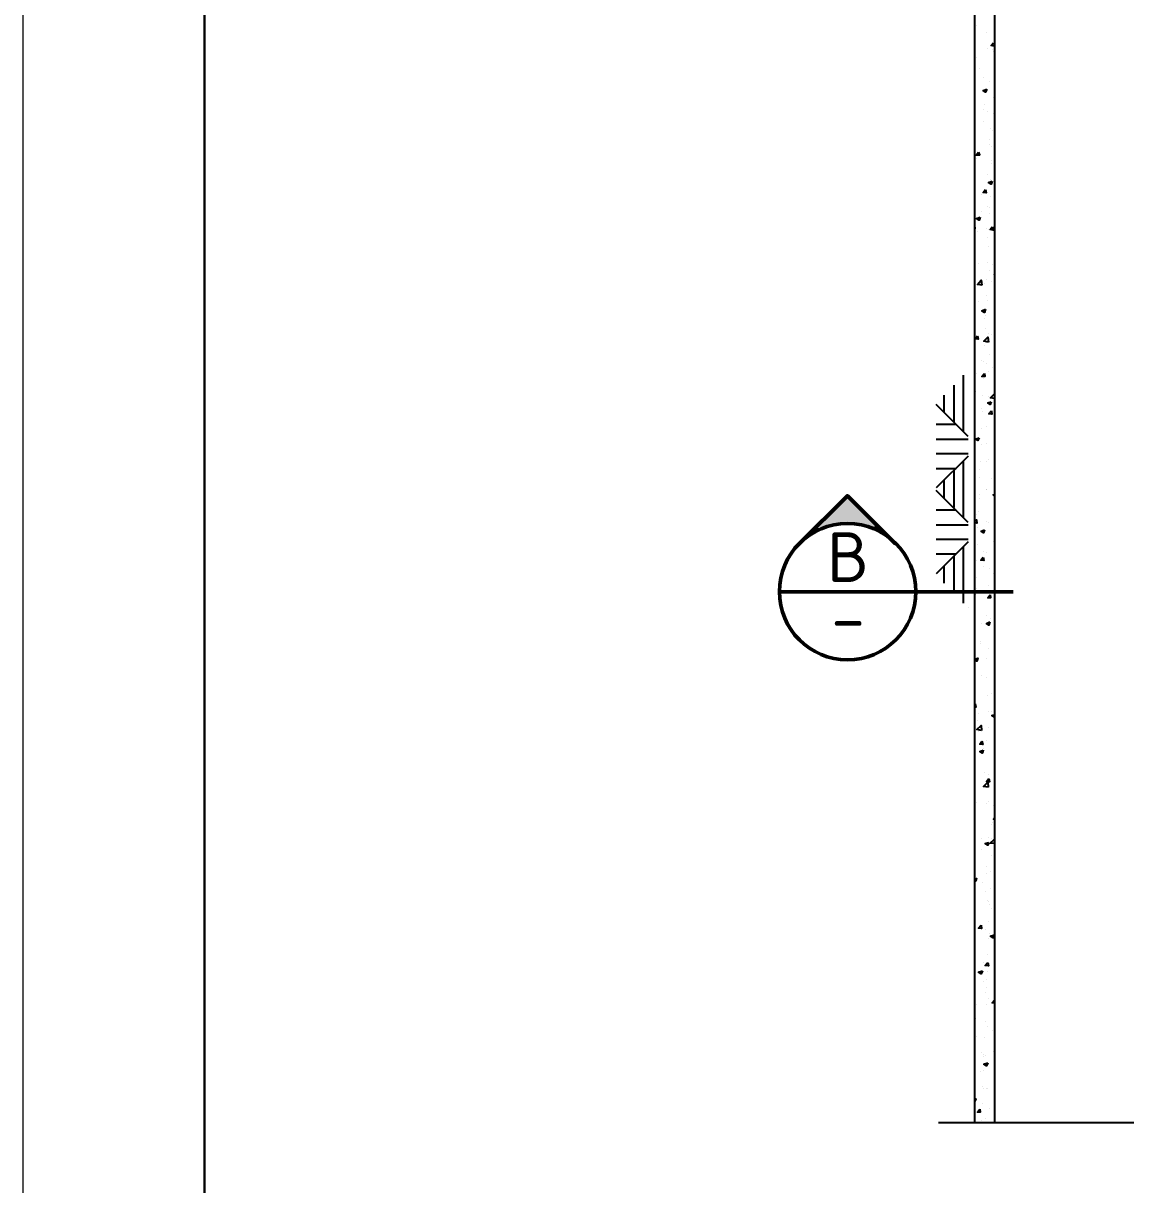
# Model space of a CAD drawing. Header units: inches. Extents: x 0 to 63075, y 0 to 44550.
# Drawn here: x 0 to 8449, y 19171 to 28075 of the extents above; entities that cross this region are included whole.
import ezdxf

# ---------------------------------------------------------------- set-up
doc = ezdxf.new("R2010")
doc.units = ezdxf.units.IN
doc.header["$MEASUREMENT"] = 0
doc.layers.get('Defpoints').update_dxf_attribs({"color": 140, "lineweight": 18})
doc.layers.add('DIGITAL_SIGNATURE', color=7, linetype='Continuous', lineweight=50)
doc.layers.add('PDF2_Geometry', color=7, linetype='Continuous')
doc.layers.add('PDF_Text', color=7, linetype='Continuous')
doc.layers.add('PDF2_Solid Fills', color=7, linetype='Continuous', true_color=0x00338d)
doc.styles.add('BORDER TEXT STYLE', font='isocpeur.ttf')
doc.styles.add('PDF ISOCPEUR', font='isocpeur.ttf')
doc.styles.get("Standard").update_dxf_attribs({"font": 'arial.ttf'})

# ---------------------------------------------------------------- blocks, each defined once
blk = doc.blocks.new('MCSI-BORDER')
at = {"color": 4, "transparency": 33554687}
blk.add_lwpolyline([(-585.62, 508.35), (218.38, 508.35), (218.38, -45.65), (-585.62, -45.65)], close=True, dxfattribs=at)
blk.add_lwpolyline([(-585.62, 508.35), (-585.62, 18.35), (88.35, 18.35), (88.35, 66.92), (218.38, 66.92), (218.38, 508.35), (-585.62, 508.35)], close=True)
at = {"layer": 'Defpoints', "transparency": 33554687}
blk.add_lwpolyline([(-604.12, 528.35), (236.88, 528.35), (236.88, -65.65), (-604.12, -65.65)], close=True, dxfattribs=at)
at = {"transparency": 33554687, "style": 'BORDER TEXT STYLE'}
for tag, p, height in [('CONTRACTOR_D_NUMBER', (118.22, 59.24), 3.5), ('RE-NUM-1', (192.38, 59.24), 3.5), ('WORLEY_D_NUMBER', (118.06, 48.63), 3.5), ('RE-NUM-2', (192.38, 48.57), 3.5), ('TL_LINE01', (92.79, 12.29), 3.5), ('TL_DESIGNBY', (30, 10.56), 2.5), ('TL_DRAWNBY', (60.57, 10.56), 2.5), ('TL_LINE02', (92.79, 6.44), 3.5), ('RV_DES01', (-460.5, 4.88), 2.5), ('RV_APP01', (-449.67, 4.88), 2.5), ('RV_DES07', (-305.65, 4.88), 2.5), ('RV_APP13', (-294.82, 4.88), 2.5), ('RV_R01', (-582.92, 2.53), 2.5), ('RV_DATE01', (-574.12, 2.53), 2.5), ('RV_DESC01', (-558.9, 2.53), 2.5), ('RV_R07', (-428.07, 2.53), 2.5), ('RV_DATE07', (-419.27, 2.53), 2.5), ('RV_DESC07', (-404.06, 2.53), 2.5), ('RF_DWGNO01', (-273.93, 2.53), 2.5), ('RF_DWGTITLE01', (-223.49, 2.92), 2.5), ('TL_LINE03', (92.79, 0.39), 3.5), ('RV_CHK01', (-460.5, 0.48), 2.5), ('RV_CHK07', (-305.65, 0.48), 2.5), ('TL_PROJECTNO', (0, 0), 2.5), ('TL_CHKDESBY', (30, 0), 2.5), ('TL_CHKDWNBY', (60.57, 0), 2.5), ('RV_APP02', (-440.75, -0.3), 2.5), ('RV_APP14', (-289.41, -0.3), 2.5), ('RV_DES02', (-460.5, -4.26), 2.5), ('RV_APP03', (-449.67, -4.25), 2.5), ('RV_DES08', (-305.65, -4.26), 2.5), ('RV_APP15', (-294.82, -4.25), 2.5), ('TL_LINE04', (92.75, -5.16), 3.5), ('RV_R02', (-582.92, -6.47), 2.5), ('RV_DATE02', (-574.12, -6.51), 2.5), ('RV_DESC02', (-558.9, -6.51), 2.5), ('RV_R08', (-428.07, -6.47), 2.5), ('RV_DATE08', (-419.27, -6.51), 2.5), ('RV_DESC08', (-404.06, -6.51), 2.5), ('RF_DWGNO02', (-274.04, -6.84), 2.5), ('RF_DWGTITLE02', (-223.51, -6.15), 2.5), ('RV_CHK02', (-460.5, -8.71), 2.5), ('RV_APP04', (-444.26, -9.43), 2.5), ('RV_CHK08', (-305.65, -8.71), 2.5), ('RV_APP16', (-289.41, -9.43), 2.5), ('TL_CONTNO', (0, -10.66), 2.5), ('TL_LEADENG', (30, -10.66), 2.5), ('TL_LEAPPDATE', (60.57, -10.47), 2.5), ('RV_APP05', (-449.67, -12.91), 2.5), ('RV_APP17', (-294.82, -12.91), 2.5), ('RV_DES03', (-460.5, -13.26), 2.5), ('RV_DES09', (-305.65, -13.26), 2.5), ('TL_LINE05', (92.62, -14.67), 3.5), ('RV_R03', (-582.92, -15.09), 2.5), ('RV_DATE03', (-574.12, -15.14), 2.5), ('RV_DESC03', (-558.9, -15.13), 2.5), ('RV_R09', (-428.07, -15.09), 2.5), ('RV_DATE09', (-419.27, -15.14), 2.5), ('RV_DESC09', (-404.06, -15.13), 2.5), ('RF_DWGNO03', (-274.04, -15.53), 2.5), ('RF_DWGTITLE03', (-223.49, -15.22), 2.5), ('RV_CHK03', (-460.5, -17.78), 2.5), ('RV_CHK09', (-305.65, -17.78), 2.5), ('RV_APP06', (-444.26, -18.09), 2.5), ('RV_APP18', (-289.41, -18.09), 2.5), ('TL_LINE06', (92.62, -20.72), 3.5), ('TL_DRAWINGSIZE', (0, -21.12), 2.5), ('TL_AREAPROJENG', (30, -21.12), 2.5), ('TL_ENGMANGER', (60.57, -21.32), 2.5), ('RV_DES04', (-460.5, -22.25), 2.5), ('RV_APP07', (-449.67, -21.89), 2.5), ('RV_DES10', (-305.65, -22.25), 2.5), ('RV_APP19', (-294.82, -21.89), 2.5), ('RV_R04', (-582.92, -24.6), 2.5), ('RV_DATE04', (-574.12, -24.55), 2.5), ('RV_DESC04', (-558.9, -24.64), 2.5), ('RV_R10', (-428.07, -24.6), 2.5), ('RV_DATE10', (-419.27, -24.55), 2.5), ('RV_DESC10', (-404.06, -24.64), 2.5), ('RF_DWGNO04', (-274.04, -25.02), 2.5), ('RF_DWGTITLE04', (-223.49, -24.35), 2.5), ('TL_LINE07', (92.62, -26.69), 3.5), ('RV_CHK04', (-460.5, -26.66), 2.5), ('RV_APP08', (-444.26, -27.07), 2.5), ('RV_CHK10', (-305.65, -26.66), 2.5), ('RV_APP20', (-289.41, -27.07), 2.5), ('TL_LINE08', (92.55, -32.01), 3.5), ('RV_DES05', (-460.5, -31.47), 2.5), ('RV_APP09', (-449.67, -31.06), 2.5), ('RV_DES11', (-305.65, -31.47), 2.5), ('RV_APP21', (-294.82, -31.51), 2.5), ('TL_PLOTSCALE', (0.29, -32.07), 2.5), ('TL_PROJMANGER', (30.29, -32.07), 2.5), ('TL_PMAPPDATE', (60.57, -32.17), 2.5), ('RF_DWGTITLE05', (-223.49, -33.29), 2.5), ('RV_R05', (-582.92, -33.41), 2.5), ('RV_DATE05', (-574.12, -33.46), 2.5), ('RV_DESC05', (-558.9, -33.56), 2.5), ('RV_R11', (-428.07, -33.41), 2.5), ('RV_DATE11', (-419.27, -33.46), 2.5), ('RV_DESC11', (-404.06, -33.56), 2.5), ('RF_DWGNO05', (-274.04, -33.59), 2.5), ('RV_CHK05', (-460.5, -35.88), 2.5), ('RV_APP10', (-444.26, -36.23), 2.5), ('RV_CHK11', (-305.65, -35.88), 2.5), ('RV_APP22', (-289.41, -36.23), 2.5), ('RV_DES06', (-460.5, -40.32), 2.5), ('RV_APP11', (-449.67, -40.07), 2.5), ('RV_DES12', (-305.65, -40.32), 2.5), ('RV_APP23', (-294.82, -40.07), 2.5), ('RV_R06', (-582.92, -42.23), 2.5), ('RV_DATE06', (-574.12, -42.28), 2.5), ('RV_DESC06', (-559.2, -42.28), 2.5), ('RV_R12', (-428.07, -42.23), 2.5), ('RV_DATE12', (-419.27, -42.28), 2.5), ('RV_DESC12', (-404.35, -42.28), 2.5), ('RF_DWGNO06', (-274.04, -42.39), 2.5), ('RF_DWGTITLE06', (-223.49, -42.52), 2.5), ('TL_CADFILENAME', (-1, -42.67), 2.5), ('TL_CLIENT', (30.29, -42.15), 2.5), ('TL_CIAPPDATE', (60.57, -42.15), 2.5), ('TL_SCALE', (97.32, -42.8), 3.5), ('OT-CLIENT_DWGNO01', (147.41, -43.12), 3.5), ('TL_REV', (211.59, -43.09), 2.5), ('RV_CHK06', (-460.5, -44.77), 2.5), ('RV_CHK12', (-305.65, -44.77), 2.5), ('RV_APP24', (-289.41, -45.25), 2.5), ('RV_APP12', (-444.26, -45.25), 2.5)]:
    blk.add_attdef(tag, p, '', height=height, dxfattribs=at)
at = {"transparency": 33554687, "style": 'BORDER TEXT STYLE', "width": 0.9}
blk.add_attdef('TL_PRODUCEDBY', (0, 10.56), '', height=2.5, dxfattribs=at)
at = {"layer": 'DIGITAL_SIGNATURE'}
for tag, p in [('VENDOR', (89.23, 59.43)), ('JACOBS', (89.24, 48.59))]:
    blk.add_attdef(tag, p, '', height=2, dxfattribs=at)
blk = doc.blocks.new('1693 Drift')
at = {"layer": 'PDF2_Geometry', "color": 253, "lineweight": 25, "true_color": 0x999999}
for points in [[(-185100, -29904.7), (-185249.4, -29904.7), (-185249.4, -21375.1), (-187162.5, -19461.9), (-188767.4, -19461.9), (-188767.4, -19312.6), (-187102.1, -19312.6), (-185100, -21311.5)], [(-185106.4, -21622.9), (-185100, -21648.4), (-185125.5, -21645.2)], [(-185157.2, -21978.9), (-185166.8, -22001.1), (-185185.8, -21988.4)], [(-185220.8, -22461.9), (-185214.4, -22484.2), (-185239.9, -22484.2)], [(-185115.9, -22684.4), (-185125.5, -22706.6), (-185144.5, -22693.9)], [(-185166.8, -22747.9), (-185163.6, -22773.4), (-185185.8, -22770.2)], [(-185208.1, -22960.9), (-185217.6, -22983.1), (-185236.7, -22970.4)], [(-185115.9, -23034), (-185109.6, -23059.4), (-185131.8, -23056.2)], [(-185195.4, -23482.1), (-185230.3, -23475.7), (-185201.7, -23443.9)], [(-185166.8, -23666.4), (-185176.3, -23691.8), (-185195.4, -23679.1)], [(-185230.3, -23869.8), (-185224, -23895.2), (-185246.2, -23892)], [(-185144.5, -23917.4), (-185179.5, -23911.1), (-185150.9, -23879.3)], [(-185176.3, -24159), (-185173.1, -24181.2), (-185195.4, -24181.2)], [(-185125.5, -24375.1), (-185131.8, -24397.3), (-185150.9, -24384.6)], [(-185122.3, -24445), (-185119.1, -24470.4), (-185141.3, -24467.2)], [(-185217.6, -24651.6), (-185227.1, -24673.8), (-185246.2, -24661.1)], [(-185176.3, -25357.1), (-185182.7, -25379.3), (-185201.7, -25366.6)], [(-185185.8, -25566.8), (-185179.5, -25592.2), (-185204.9, -25589.1)], [(-185131.8, -25856), (-185128.6, -25878.2), (-185150.9, -25878.2)], [(-185135, -26062.6), (-185141.3, -26088), (-185160.4, -26075.3)], [(-185198.5, -26895.2), (-185233.5, -26888.8), (-185201.7, -26857.1)], [(-185195.4, -26977.8), (-185189, -27003.2), (-185211.3, -27000.1)], [(-185185.8, -27047.7), (-185192.2, -27070), (-185211.3, -27057.3)], [(-185147.7, -27330.6), (-185182.7, -27324.2), (-185150.9, -27292.4)], [(-185141.3, -27263.8), (-185138.2, -27289.3), (-185160.4, -27286.1)], [(-185141.3, -27753.3), (-185150.9, -27775.5), (-185169.9, -27762.8)], [(-185201.7, -28388.8), (-185198.5, -28414.3), (-185220.8, -28411.1)], [(-185100, -28461.9), (-185109.6, -28484.2), (-185128.6, -28471.5)], [(-185192.2, -28738.4), (-185201.7, -28760.7), (-185220.8, -28748)], [(-185150.9, -28674.9), (-185144.5, -28700.3), (-185169.9, -28697.1)], [(-185150.9, -29443.9), (-185160.4, -29466.2), (-185179.5, -29453.5)], [(-185211.3, -29799.9), (-185208.1, -29822.1), (-185230.3, -29822.1)]]:
    blk.add_lwpolyline(points, close=True, dxfattribs=at)
for points in [[(-188764.2, -19309.4), (-187102.1, -19309.4), (-185100, -21311.5), (-185100, -29901.6)], [(-185239.9, -21489.5), (-185239.9, -21489.5)], [(-185157.2, -21543.5), (-185157.2, -21543.5)], [(-185150.9, -21664.3), (-185150.9, -21664.3)], [(-185112.7, -21673.8), (-185112.7, -21673.8)], [(-185109.6, -21692.9), (-185109.6, -21692.9)], [(-185233.5, -21734.2), (-185233.5, -21734.2)], [(-185214.4, -21823.2), (-185214.4, -21823.2)], [(-185185.8, -21886.7), (-185185.8, -21886.7)], [(-185135, -21918.5), (-185135, -21918.5)], [(-185100, -21912.1), (-185100, -21912.1)], [(-185106.4, -22039.3), (-185106.4, -22039.3)], [(-185179.5, -22131.4), (-185179.5, -22131.4)], [(-185173.1, -22093.3), (-185173.1, -22093.3)], [(-185150.9, -22147.3), (-185150.9, -22147.3)], [(-185109.6, -22166.4), (-185109.6, -22166.4)], [(-185179.5, -22229.9), (-185179.5, -22229.9)], [(-185131.8, -22284), (-185131.8, -22284)], [(-185115.9, -22293.5), (-185115.9, -22293.5)], [(-185138.2, -22401.5), (-185138.2, -22401.5)], [(-185135, -22363.4), (-185135, -22363.4)], [(-185119.1, -22420.6), (-185119.1, -22420.6)], [(-185236.7, -22512.8), (-185236.7, -22512.8)], [(-185204.9, -22477.8), (-185204.9, -22477.8)], [(-185125.5, -22528.7), (-185125.5, -22528.7)], [(-185122.3, -22547.7), (-185122.3, -22547.7)], [(-185154.1, -22630.4), (-185154.1, -22630.4)], [(-185128.6, -22674.9), (-185128.6, -22674.9)], [(-185195.4, -22782.9), (-185195.4, -22782.9)], [(-185100, -22770.2), (-185100, -22770.2)], [(-185150.9, -22875.1), (-185150.9, -22875.1)], [(-185138.2, -22884.6), (-185138.2, -22884.6)], [(-185131.8, -22802), (-185131.8, -22802)], [(-185198.5, -22919.6), (-185198.5, -22919.6)], [(-185138.2, -22929.1), (-185138.2, -22929.1)], [(-185249.4, -23046.7), (-185246.2, -23046.7), (-185249.4, -23021.3)], [(-185157.2, -23049.9), (-185157.2, -23049.9)], [(-185141.3, -23056.2), (-185141.3, -23056.2)], [(-185227.1, -23068.9), (-185227.1, -23068.9)], [(-185154.1, -23113.4), (-185154.1, -23113.4)], [(-185147.7, -23183.3), (-185147.7, -23183.3)], [(-185220.8, -23316.8), (-185220.8, -23316.8)], [(-185150.9, -23310.4), (-185150.9, -23310.4)], [(-185115.9, -23320), (-185115.9, -23320)], [(-185138.2, -23367.7), (-185138.2, -23367.7)], [(-185100, -23402.6), (-185100, -23399.4)], [(-185100, -23402.6), (-185100, -23402.6)], [(-185217.6, -23469.3), (-185217.6, -23469.3)], [(-185176.3, -23466.2), (-185176.3, -23466.2)], [(-185157.2, -23437.6), (-185157.2, -23437.6)], [(-185119.1, -23456.6), (-185119.1, -23456.6)], [(-185160.4, -23564.7), (-185160.4, -23564.7)], [(-185154.1, -23596.5), (-185154.1, -23596.5)], [(-185249.4, -23663.2), (-185249.4, -23663.2)], [(-185220.8, -23609.2), (-185220.8, -23609.2)], [(-185176.3, -23739.5), (-185176.3, -23739.5)], [(-185169.9, -23714.1), (-185169.9, -23714.1)], [(-185166.8, -23691.8), (-185166.8, -23691.8)], [(-185169.9, -23815.7), (-185169.9, -23815.7)], [(-185141.3, -23850.7), (-185141.3, -23850.7)], [(-185122.3, -23863.4), (-185122.3, -23863.4)], [(-185173.1, -23942.9), (-185173.1, -23942.9)], [(-185138.2, -24009.6), (-185138.2, -24009.6)], [(-185195.4, -24060.4), (-185195.4, -24060.4)], [(-185179.5, -24070), (-185179.5, -24070)], [(-185157.2, -24079.5), (-185157.2, -24079.5)], [(-185115.9, -24111.3), (-185115.9, -24111.3)], [(-185338.4, -24171.7), (-185338.4, -24603.9)], [(-185236.7, -24159), (-185236.7, -24159)], [(-185182.7, -24197.1), (-185182.7, -24197.1)], [(-185141.3, -24146.3), (-185141.3, -24146.3)], [(-185411.5, -24247.9), (-185411.5, -24530.8)], [(-185243, -24298.8), (-185243, -24298.8)], [(-185300.2, -24642), (-185544.9, -24397.3)], [(-185487.7, -24324.2), (-185487.7, -24454.5)], [(-185189, -24324.2), (-185189, -24324.2)], [(-185141.3, -24333.8), (-185141.3, -24333.8)], [(-185100, -24349.6), (-185128.6, -24346.5), (-185100, -24314.7)], [(-185198.5, -24429.1), (-185198.5, -24429.1)], [(-185192.2, -24451.3), (-185192.2, -24451.3)], [(-185141.3, -24457.7), (-185141.3, -24457.7)], [(-185544.9, -24546.7), (-185392.4, -24546.7)], [(-185157.2, -24562.6), (-185157.2, -24562.6)], [(-185544.9, -24661.1), (-185300.2, -24661.1)], [(-185217.6, -24651.6), (-185217.6, -24651.6)], [(-185198.5, -24578.5), (-185198.5, -24578.5)], [(-185201.7, -24705.6), (-185201.7, -24705.6)], [(-185157.2, -24699.2), (-185157.2, -24699.2)], [(-185544.9, -24772.3), (-185300.2, -24772.3)], [(-185300.2, -24791.4), (-185544.9, -25036.1)], [(-185338.4, -24829.5), (-185338.4, -25261.7)], [(-185208.1, -24832.7), (-185208.1, -24832.7)], [(-185163.6, -24835.9), (-185163.6, -24835.9)], [(-185141.3, -24816.8), (-185141.3, -24816.8)], [(-185544.9, -24886.7), (-185392.4, -24886.7)], [(-185411.5, -24905.8), (-185411.5, -25185.5)], [(-185211.3, -24896.3), (-185211.3, -24896.3)], [(-185487.7, -24978.9), (-185487.7, -25112.4)], [(-185211.3, -24959.8), (-185211.3, -24959.8)], [(-185119.1, -24966.2), (-185119.1, -24966.2)], [(-185300.2, -25299.9), (-185544.9, -25055.2)], [(-185217.6, -25086.9), (-185217.6, -25086.9)], [(-185163.6, -25048.8), (-185163.6, -25048.8)], [(-185157.2, -25045.6), (-185157.2, -25045.6)], [(-185100, -25099.6), (-185109.6, -25090.1), (-185100, -25086.9)], [(-185217.6, -25118.7), (-185217.6, -25118.7)], [(-185544.9, -25204.5), (-185392.4, -25204.5)], [(-185249.4, -25293.5), (-185236.7, -25280.8), (-185233.5, -25306.2), (-185249.4, -25303)], [(-185239.9, -25242.7), (-185239.9, -25242.7)], [(-185220.8, -25214.1), (-185220.8, -25214.1)], [(-185544.9, -25318.9), (-185300.2, -25318.9)], [(-185227.1, -25341.2), (-185227.1, -25341.2)], [(-185157.2, -25293.5), (-185157.2, -25293.5)], [(-185144.5, -25299.9), (-185144.5, -25299.9)], [(-185544.9, -25430.2), (-185300.2, -25430.2)], [(-185300.2, -25449.2), (-185544.9, -25693.9)], [(-185179.5, -25385.7), (-185179.5, -25385.7)], [(-185109.6, -25446), (-185109.6, -25446)], [(-185544.9, -25541.4), (-185392.4, -25541.4)], [(-185338.4, -25487.4), (-185338.4, -25919.6)], [(-185230.3, -25468.3), (-185230.3, -25468.3)], [(-185182.7, -25525.5), (-185182.7, -25525.5)], [(-185160.4, -25528.7), (-185160.4, -25528.7)], [(-185487.7, -25636.7), (-185487.7, -25767)], [(-185411.5, -25560.5), (-185411.5, -25843.3)], [(-185233.5, -25595.4), (-185233.5, -25595.4)], [(-185185.8, -25639.9), (-185185.8, -25639.9)], [(-185239.9, -25722.5), (-185239.9, -25722.5)], [(-185138.2, -25655.8), (-185138.2, -25655.8)], [(-185106.4, -25690.7), (-185106.4, -25690.7)], [(-185239.9, -25805.2), (-185239.9, -25805.2)], [(-185144.5, -25782.9), (-185144.5, -25782.9)], [(-185243, -25849.6), (-185243, -25849.6)], [(-185300.2, -25954.5), (-185300.2, -25954.5)], [(-185249.4, -25976.8), (-185249.4, -25976.8)], [(-185198.5, -26075.3), (-185198.5, -26075.3)], [(-185160.4, -26011.7), (-185160.4, -26011.7)], [(-185131.8, -26037.1), (-185131.8, -26037.1)], [(-185103.2, -26062.6), (-185103.2, -26062.6)], [(-185208.1, -26231), (-185208.1, -26231)], [(-185204.9, -26211.9), (-185204.9, -26211.9)], [(-185144.5, -26266), (-185144.5, -26266)], [(-185249.4, -26348.6), (-185227.1, -26342.2), (-185233.5, -26364.5), (-185249.4, -26354.9)], [(-185160.4, -26345.4), (-185160.4, -26345.4)], [(-185249.4, -26459.8), (-185249.4, -26456.6)], [(-185249.4, -26459.8), (-185249.4, -26459.8)], [(-185201.7, -26475.7), (-185201.7, -26475.7)], [(-185160.4, -26491.6), (-185160.4, -26491.6)], [(-185119.1, -26612.4), (-185119.1, -26612.4)], [(-185249.4, -26695), (-185246.2, -26691.8), (-185243, -26717.2), (-185249.4, -26714.1)], [(-185154.1, -26628.2), (-185154.1, -26628.2)], [(-185220.8, -26764.9), (-185220.8, -26764.9)], [(-185147.7, -26749), (-185147.7, -26749)], [(-185125.5, -26752.2), (-185125.5, -26752.2)], [(-185100, -26793.5), (-185119.1, -26780.8), (-185100, -26774.4)], [(-185100, -26793.5), (-185100, -26793.5)], [(-185227.1, -26822.1), (-185227.1, -26822.1)], [(-185147.7, -26873), (-185147.7, -26873)], [(-185224, -26901.6), (-185224, -26901.6)], [(-185163.6, -26974.6), (-185163.6, -26974.6)], [(-185179.5, -27031.9), (-185179.5, -27031.9)], [(-185100, -27025.5), (-185100, -27025.5)], [(-185176.3, -27219.4), (-185176.3, -27219.4)], [(-185147.7, -27232.1), (-185147.7, -27232.1)], [(-185100, -27219.4), (-185100, -27219.4)], [(-185141.3, -27302), (-185141.3, -27302)], [(-185103.2, -27343.3), (-185103.2, -27343.3)], [(-185239.9, -27451.3), (-185239.9, -27451.3)], [(-185163.6, -27457.7), (-185163.6, -27457.7)], [(-185144.5, -27438.6), (-185144.5, -27438.6)], [(-185109.6, -27470.4), (-185109.6, -27470.4)], [(-185246.2, -27591.2), (-185246.2, -27591.2)], [(-185112.7, -27597.5), (-185112.7, -27597.5)], [(-185100, -27575.3), (-185106.4, -27575.3), (-185100, -27565.8)], [(-185100, -27572.1), (-185100, -27572.1)], [(-185246.2, -27661.1), (-185246.2, -27661.1)], [(-185122.3, -27616.6), (-185122.3, -27616.6)], [(-185201.7, -27721.5), (-185201.7, -27721.5)], [(-185147.7, -27715.1), (-185147.7, -27715.1)], [(-185100, -27762.8), (-185131.8, -27759.6), (-185100, -27727.8), (-185100, -27746.9)], [(-185119.1, -27724.6), (-185119.1, -27724.6)], [(-185198.5, -27810.5), (-185198.5, -27810.5)], [(-185122.3, -27851.8), (-185122.3, -27851.8)], [(-185163.6, -27940.8), (-185163.6, -27940.8)], [(-185249.4, -28036.1), (-185236.7, -28029.7), (-185243, -28052), (-185249.4, -28048.8)], [(-185160.4, -27991.6), (-185160.4, -27991.6)], [(-185128.6, -27978.9), (-185128.6, -27978.9)], [(-185192.2, -28058.3), (-185192.2, -28058.3)], [(-185166.8, -28128.3), (-185166.8, -28128.3)], [(-185131.8, -28106), (-185131.8, -28106)], [(-185150.9, -28198.2), (-185150.9, -28198.2)], [(-185144.5, -28207.7), (-185144.5, -28207.7)], [(-185135, -28233.1), (-185135, -28233.1)], [(-185122.3, -28258.5), (-185122.3, -28258.5)], [(-185217.6, -28404.7), (-185217.6, -28404.7)], [(-185141.3, -28360.2), (-185141.3, -28360.2)], [(-185224, -28411.1), (-185224, -28411.1)], [(-185166.8, -28423.8), (-185166.8, -28423.8)], [(-185144.5, -28487.4), (-185144.5, -28487.4)], [(-185138.2, -28455.6), (-185138.2, -28455.6)], [(-185150.9, -28614.5), (-185150.9, -28614.5)], [(-185182.7, -28678), (-185182.7, -28678)], [(-185154.1, -28741.6), (-185154.1, -28741.6)], [(-185150.9, -28681.2), (-185150.9, -28681.2)], [(-185185.8, -28817.9), (-185185.8, -28817.9)], [(-185163.6, -28802), (-185163.6, -28802)], [(-185166.8, -28906.9), (-185166.8, -28906.9)], [(-185160.4, -28868.7), (-185160.4, -28868.7)], [(-185239.9, -28995.8), (-185239.9, -28995.8)], [(-185163.6, -28995.8), (-185163.6, -28995.8)], [(-185144.5, -28948.2), (-185144.5, -28948.2)], [(-185100, -28986.3), (-185115.9, -28983.1), (-185100, -28964.1)], [(-185243, -29100.7), (-185243, -29100.7)], [(-185169.9, -29123), (-185169.9, -29123)], [(-185154.1, -29164.3), (-185154.1, -29164.3)], [(-185112.7, -29199.2), (-185112.7, -29199.2)], [(-185233.5, -29240.5), (-185233.5, -29240.5)], [(-185173.1, -29250.1), (-185173.1, -29250.1)], [(-185103.2, -29218.3), (-185103.2, -29218.3)], [(-185201.7, -29367.7), (-185201.7, -29367.7)], [(-185179.5, -29377.2), (-185179.5, -29377.2)], [(-185106.4, -29354.9), (-185106.4, -29354.9)], [(-185185.8, -29393.1), (-185185.8, -29393.1)], [(-185166.8, -29389.9), (-185166.8, -29389.9)], [(-185208.1, -29507.5), (-185208.1, -29507.5)], [(-185182.7, -29504.3), (-185182.7, -29504.3)], [(-185189, -29628.3), (-185189, -29628.3)], [(-185182.7, -29637.8), (-185182.7, -29637.8)], [(-185163.6, -29637.8), (-185163.6, -29637.8)], [(-185154.1, -29644.1), (-185154.1, -29644.1)], [(-185249.4, -29723.6), (-185243, -29720.4), (-185249.4, -29736.3)], [(-185192.2, -29755.4), (-185192.2, -29755.4)], [(-185135, -29790.3), (-185135, -29790.3)], [(-185195.4, -29882.5), (-185195.4, -29882.5)], [(-185169.9, -29873), (-185169.9, -29873)]]:
    blk.add_lwpolyline(points, dxfattribs=at)
at = {"layer": 'PDF2_Geometry', "lineweight": 25}
blk.add_lwpolyline([(-178623.3, -29904.7), (-182929.5, -29904.7), (-183043.9, -30279.7), (-183043.9, -29529.7), (-183155.1, -29904.7), (-185529.1, -29904.7)], dxfattribs=at)

msp = doc.modelspace()

# ---------------------------------------------------------------- linework, layer by layer
at = {"layer": 'PDF2_Geometry', "lineweight": 50}
for points in [[(6683.9, 24084.8), (6315.3, 24453.4), (5946.6, 24084.8)], [(5794.1, 23716.1), (6836.5, 23716.1), (7586.5, 23716.1)]]:
    msp.add_lwpolyline(points, dxfattribs=at)
msp.add_circle((6316.9, 23717.7), 522.8, dxfattribs=at)
at = {"layer": 'PDF2_Solid Fills', "color": 7, "transparency": 33554559}
for points in [[(6315.3, 24453.4), (6099.2, 24237.3), (6531.4, 24237.3)], [(6086.5, 24227.8), (6204.1, 24227.8), (6067.4, 24205.5)], [(6204.1, 24227.8), (6067.4, 24205.5), (6134.1, 24205.5)], [(6099.2, 24237.3), (6277.1, 24237.3), (6086.5, 24227.8)], [(6277.1, 24237.3), (6086.5, 24227.8), (6204.1, 24227.8)], [(6353.4, 24237.3), (6531.4, 24237.3), (6426.5, 24227.8)], [(6531.4, 24237.3), (6426.5, 24227.8), (6544.1, 24227.8)], [(6426.5, 24227.8), (6544.1, 24227.8), (6496.4, 24205.5)], [(6544.1, 24227.8), (6496.4, 24205.5), (6563.2, 24205.5)], [(6003.8, 24135.6), (5994.3, 24135.6), (5946.6, 24084.8)], [(6064.2, 24173.8), (6003.8, 24135.6), (5994.3, 24135.6)], [(6064.2, 24173.8), (6035.6, 24173.8), (5994.3, 24135.6)], [(6067.4, 24205.5), (6134.1, 24205.5), (6035.6, 24173.8)], [(6134.1, 24205.5), (6035.6, 24173.8), (6064.2, 24173.8)], [(6496.4, 24205.5), (6563.2, 24205.5), (6566.3, 24173.8)], [(6563.2, 24205.5), (6566.3, 24173.8), (6594.9, 24173.8)], [(6566.3, 24173.8), (6594.9, 24173.8), (6626.7, 24135.6)], [(6594.9, 24173.8), (6626.7, 24135.6), (6636.3, 24135.6)], [(6636.3, 24135.6), (6626.7, 24135.6), (6683.9, 24084.8)]]:
    msp.add_solid(points, dxfattribs=at)

# ---------------------------------------------------------------- block references
at = {"xscale": 75, "yscale": 75, "zscale": 75}
msp.add_blockref('MCSI-BORDER', (45309.3, 4923.8), dxfattribs=at)
msp.add_blockref('1693 Drift', (192541.7, 49549))

# ---------------------------------------------------------------- texts
at = {"layer": 'PDF_Text', "char_height": 380.58, "attachment_point": 5, "style": 'PDF ISOCPEUR'}
for s, insert in [('\\pxqc;B', (6321.2, 23982.8)), ('\\pxqc;-', (6321.2, 23513.6))]:
    msp.add_mtext(s, dxfattribs=dict(at, insert=insert))

doc.saveas('drawing.dxf')
